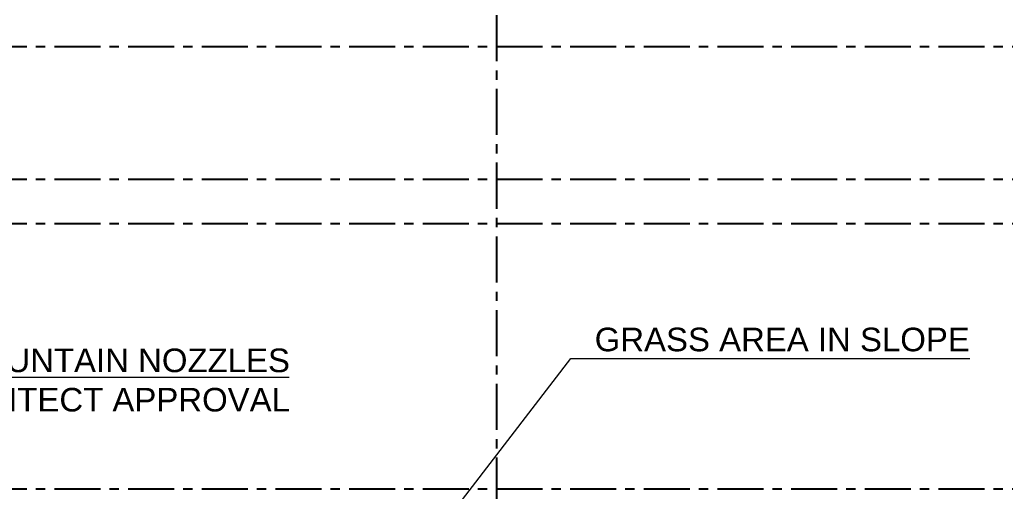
# Model space of a CAD drawing. Header units: inches. Extents: x 50027 to 54188, y -4291 to 1318.
# Drawn here: x 52068.8 to 52202.6, y -85.1 to -21.1 of the extents above; entities that cross this region are included whole.
import ezdxf

# ---------------------------------------------------------------- set-up
doc = ezdxf.new("R2010")
doc.units = ezdxf.units.IN
doc.linetypes.add('CENTER', pattern=[2, 1.25, -0.25, 0.25, -0.25])
doc.layers.add('05--TEXT-3', color=3, linetype='Continuous', lineweight=35)
doc.layers.add('ROAD CL', color=251, linetype='CENTER')
doc.styles.add('3-16', font='arial.ttf')
doc.styles.add('TIME NEW', font='times.ttf')
doc.dimstyles.new('3-8 LEADER', dxfattribs={"dimscale": 0.4, "dimtxt": 8, "dimasz": 4, "dimexe": 6, "dimexo": 6, "dimgap": 0, "dimtad": 0, "dimdec": 0, "dimzin": 12, "dimdsep": 46, "dimlunit": 4, "dimtxsty": 'TIME NEW', "dimblk": 'DIM AERO', "dimcen": 0, "dimdle": 20, "dimclrd": 1, "dimclre": 9, "dimclrt": 2, "dimadec": 0, "dimazin": 0, "dimtfac": 1, "dimtdec": 0, "dimtofl": 0, "dimtmove": 1, "dimatfit": 3, "dimldrblk": 'DIM AERO', "dimfxl": 1, "dimtvp": 0.75, "dimtolj": 1, "dimtzin": 12, "dimlwd": 18, "dimlwe": 18, "dimarcsym": 1})

# ---------------------------------------------------------------- blocks, each defined once
blk = doc.blocks.new('DIM AERO')
at = {"color": 2}
blk.add_line((0, 0), (-1.414, 0), dxfattribs=at)
at = {"color": 2, "const_width": 0.01}
blk.add_lwpolyline([(-1, -1), (0, 0), (-1, 1)], dxfattribs=at)

msp = doc.modelspace()

# ---------------------------------------------------------------- linework, layer by layer
at = {"layer": 'ROAD CL', "ltscale": 5}
for p, q in [((52133.55147, -186.77439), (52133.55147, 443.1787)), ((51173.46549, -24.77439), (52445.63744, -24.77439)), ((51173.46549, -42.77439), (52445.63744, -42.77439)), ((51173.46549, -48.77439), (52445.63744, -48.77439)), ((51173.46549, -84.77439), (52445.63744, -84.77439))]:
    msp.add_line(p, q, dxfattribs=at)

# ---------------------------------------------------------------- texts
at = {"layer": '05--TEXT-3', "char_height": 3.2, "attachment_point": 6, "style": '3-16'}
for s, insert, width in [('\\A1;GRASS AREA IN SLOPE', (52197.73492, -64.52897), 62.9024652), ('\\A1;12 NUMBERS FOUNTAIN NOZZLES HEADS TO ARCHITECT APPROVAL', (52105.444, -70.02792), 85.0655482)]:
    msp.add_mtext(s, dxfattribs=dict(at, insert=insert, width=width))

# ---------------------------------------------------------------- leaders
at = {"layer": '05--TEXT-3'}
for points in [[(52102.07215, -121.06066), (52143.55616, -67.10689), (52197.73492, -67.10689)], [(51960.47042, -103.2942), (51986.34668, -69.63975), (52105.32945, -69.63975)]]:
    msp.add_leader(points, dimstyle='3-8 LEADER', override={"dimgap": 0, "dimtad": 0}, dxfattribs=at)

doc.saveas('drawing.dxf')
